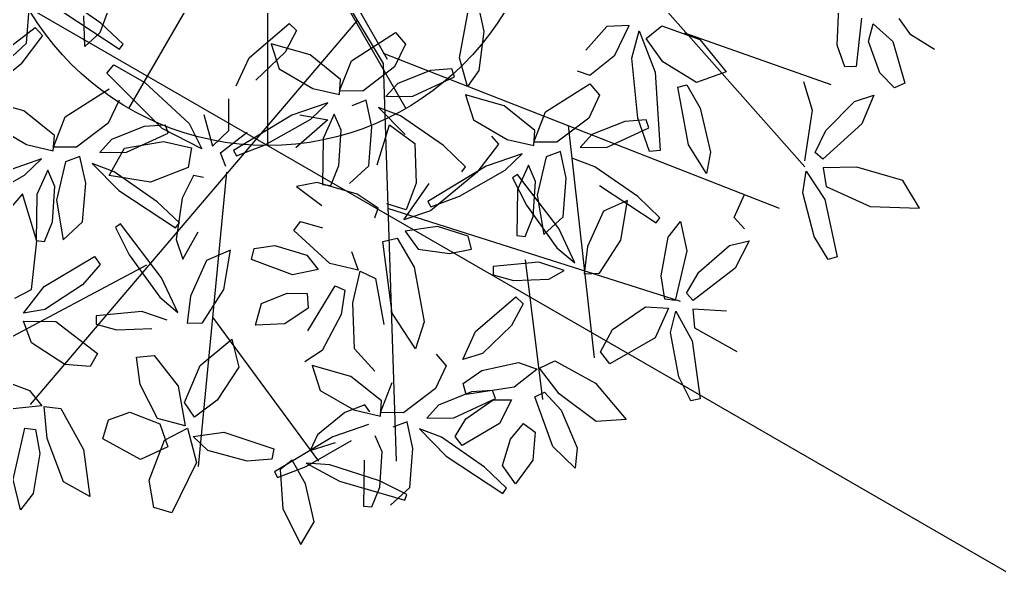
# Model space of a CAD drawing. Extents: x 8365 to 8547, y -347 to -272.
# Drawn here: x 8496.619 to 8497.68, y -326.87 to -326.265 of the extents above; entities that cross this region are included whole.
import ezdxf

# ---------------------------------------------------------------- set-up
doc = ezdxf.new("R2010")
doc.units = 0
doc.layers.get('0').update_dxf_attribs({"linetype": 'CONTINUOUS'})
doc.layers.add('1', color=7, linetype='CONTINUOUS')

msp = doc.modelspace()

# ---------------------------------------------------------------- linework, layer by layer
at = {"linetype": 'CONTINUOUS'}
for p, q in [((8496.8872, -325.8012), (8496.8872, -326.4012)), ((8496.8872, -325.8012), (8496.8872, -326.4012)), ((8496.8872, -325.8012), (8496.8872, -326.4012)), ((8496.7372, -326.361), (8497.0372, -325.8413)), ((8496.7372, -325.8413), (8497.0372, -326.361)), ((8496.7372, -325.8413), (8497.0372, -326.361)), ((8496.7372, -326.361), (8497.0372, -325.8413))]:
    msp.add_line(p, q, dxfattribs=at)
at = {"color": 44}
for p, q in [((8496.8981, -326.1215), (8497.0125, -326.3125)), ((8496.9092, -326.1194), (8497.0167, -326.3075)), ((8497.2269, -326.1503), (8497.4693, -326.4244)), ((8496.9839, -326.266), (8496.6304, -326.6816)), ((8497.3388, -326.279), (8497.4973, -326.3349)), ((8497.0125, -326.3013), (8497.4413, -326.4691)), ((8497.0125, -326.3125), (8497.0265, -326.7432)), ((8497.213, -326.3796), (8497.2409, -326.6313)), ((8496.8428, -326.4301), (8496.8121, -326.7488)), ((8497.0172, -326.4691), (8497.3341, -326.5698)), ((8497.1664, -326.5251), (8497.185, -326.6761)), ((8496.7562, -326.5306), (8496.5465, -326.6425)), ((8496.8277, -326.5872), (8496.9426, -326.7432))]:
    msp.add_line(p, q, dxfattribs=at)
at = {"color": 62}
for p, q in [((8496.7069, -326.2685), (8496.6604, -326.2362)), ((8496.7207, -326.2378), (8496.7056, -326.2791)), ((8496.6655, -326.2565), (8496.7269, -326.2969)), ((8496.6893, -326.2939), (8496.6884, -326.2606)), ((8496.7309, -326.2915), (8496.7069, -326.2685)), ((8496.8673, -326.3063), (8496.9106, -326.2689)), ((8496.9106, -326.2689), (8496.9185, -326.2765)), ((8496.7056, -326.2791), (8496.6893, -326.2939)), ((8496.9185, -326.2765), (8496.9063, -326.3)), ((8496.7269, -326.2969), (8496.7309, -326.2915)), ((8496.9333, -326.3029), (8496.8914, -326.291)), ((8496.8914, -326.291), (8496.8999, -326.3182)), ((8496.9063, -326.3), (8496.8746, -326.3304)), ((8496.9665, -326.3296), (8496.9333, -326.3029)), ((8496.7133, -326.3227), (8496.7209, -326.3139)), ((8496.7209, -326.3139), (8496.7545, -326.3329)), ((8496.8534, -326.3366), (8496.8673, -326.3063)), ((8496.9654, -326.3421), (8496.9781, -326.3094)), ((8496.7732, -326.3826), (8496.7133, -326.3227)), ((8496.8999, -326.3182), (8496.9364, -326.3393)), ((8496.7545, -326.3329), (8496.8023, -326.3773)), ((8496.9652, -326.346), (8496.9665, -326.3296)), ((8496.668, -326.3702), (8496.7157, -326.3397)), ((8496.9364, -326.3393), (8496.9652, -326.346)), ((8496.7265, -326.3522), (8496.7148, -326.3769)), ((8496.6565, -326.3904), (8496.6232, -326.3637)), ((8496.6554, -326.403), (8496.668, -326.3702)), ((8496.7148, -326.3769), (8496.6804, -326.4031)), ((8496.7538, -326.3806), (8496.7182, -326.3948)), ((8496.7345, -326.4085), (8496.7798, -326.3877)), ((8496.7768, -326.379), (8496.7538, -326.3806)), ((8496.7798, -326.3877), (8496.7768, -326.379)), ((8496.6551, -326.4068), (8496.6565, -326.3904)), ((8496.7182, -326.3948), (8496.7056, -326.4089)), ((8496.7324, -326.4039), (8496.7745, -326.3967)), ((8496.6263, -326.4001), (8496.6551, -326.4068)), ((8496.6804, -326.4031), (8496.6554, -326.403)), ((8496.7056, -326.4089), (8496.7345, -326.4085)), ((8496.7159, -326.4337), (8496.7324, -326.4039)), ((8496.6686, -326.4189), (8496.6588, -326.4604)), ((8496.684, -326.413), (8496.6686, -326.4189)), ((8496.6904, -326.4419), (8496.684, -326.413)), ((8496.6569, -326.4455), (8496.6495, -326.428)), ((8496.7213, -326.4297), (8496.6974, -326.4207)), ((8496.6974, -326.4207), (8496.7264, -326.45)), ((8496.7678, -326.4621), (8496.7213, -326.4297)), ((8496.8012, -326.425), (8496.7606, -326.441)), ((8496.5748, -326.4614), (8496.624, -326.4333)), ((8496.7606, -326.441), (8496.7159, -326.4337)), ((8496.6544, -326.4837), (8496.6569, -326.4455)), ((8496.687, -326.4839), (8496.6904, -326.4419)), ((8496.7264, -326.45), (8496.7878, -326.4904)), ((8496.6219, -326.4536), (8496.5991, -326.4803)), ((8496.6373, -326.5049), (8496.6219, -326.4536)), ((8496.6375, -326.4544), (8496.6368, -326.5042)), ((8496.6588, -326.4604), (8496.6661, -326.5032)), ((8496.7918, -326.485), (8496.7678, -326.4621)), ((8496.795, -326.4582), (8496.7883, -326.503)), ((8496.6459, -326.5052), (8496.6544, -326.4837)), ((8496.6661, -326.5032), (8496.687, -326.4839)), ((8496.7282, -326.486), (8496.7226, -326.4898)), ((8496.7226, -326.4898), (8496.7376, -326.5194)), ((8496.7726, -326.5446), (8496.7282, -326.486)), ((8496.7878, -326.4904), (8496.7918, -326.485)), ((8496.6315, -326.5571), (8496.6373, -326.5049)), ((8496.6368, -326.5042), (8496.6459, -326.5052)), ((8496.7883, -326.503), (8496.7954, -326.5244)), ((8496.6454, -326.554), (8496.7, -326.5215)), ((8496.7, -326.5215), (8496.706, -326.5299)), ((8496.7376, -326.5194), (8496.7707, -326.5654)), ((8496.706, -326.5299), (8496.687, -326.552)), ((8496.7902, -326.5819), (8496.7726, -326.5446)), ((8496.6135, -326.5666), (8496.6315, -326.5571)), ((8496.6229, -326.5828), (8496.6454, -326.554)), ((8496.687, -326.552), (8496.6462, -326.5789)), ((8496.7707, -326.5654), (8496.7902, -326.5819)), ((8496.6462, -326.5789), (8496.6229, -326.5828)), ((8496.7512, -326.5811), (8496.7016, -326.5856))]:
    msp.add_line(p, q, dxfattribs=at)
at = {"color": 60}
for p, q in [((8496.6261, -326.2904), (8496.6295, -326.2484)), ((8496.5684, -326.3248), (8496.6358, -326.2734)), ((8496.6435, -326.2821), (8496.6202, -326.3129)), ((8496.6358, -326.2734), (8496.6435, -326.2821)), ((8496.6052, -326.3097), (8496.6261, -326.2904)), ((8496.6202, -326.3129), (8496.5699, -326.3544)), ((8496.6232, -326.3637), (8496.5814, -326.3518)), ((8496.5898, -326.379), (8496.6263, -326.4001)), ((8496.6424, -326.4156), (8496.6035, -326.4292)), ((8496.624, -326.4333), (8496.6424, -326.4156)), ((8496.6495, -326.428), (8496.6375, -326.4544))]:
    msp.add_line(p, q, dxfattribs=at)
at = {"color": 64}
for p, q in [((8497.0953, -326.3061), (8497.1052, -326.2517)), ((8497.1162, -326.2526), (8497.1216, -326.2777)), ((8496.9781, -326.3094), (8497.0258, -326.2789)), ((8497.0258, -326.2789), (8497.0366, -326.2913)), ((8497.1216, -326.2777), (8497.1163, -326.3199)), ((8497.0366, -326.2913), (8497.0249, -326.3161)), ((8497.1038, -326.3374), (8497.0953, -326.3061)), ((8497.0249, -326.3161), (8496.9904, -326.3423)), ((8497.0638, -326.3198), (8497.0283, -326.3339)), ((8497.0868, -326.3182), (8497.0638, -326.3198)), ((8497.0899, -326.3268), (8497.0868, -326.3182)), ((8497.1163, -326.3199), (8497.1038, -326.3374)), ((8497.0283, -326.3339), (8497.0156, -326.3481)), ((8497.0446, -326.3476), (8497.0899, -326.3268)), ((8496.9904, -326.3423), (8496.9654, -326.3421)), ((8496.8453, -326.3848), (8496.8454, -326.3506)), ((8496.9525, -326.3548), (8496.9136, -326.3684)), ((8496.9341, -326.3725), (8496.9525, -326.3548)), ((8496.9941, -326.3522), (8496.9787, -326.3581)), ((8497.0004, -326.3811), (8496.9941, -326.3522)), ((8497.0156, -326.3481), (8497.0446, -326.3476)), ((8497.1437, -326.3582), (8497.1018, -326.3463)), ((8497.1018, -326.3463), (8497.1103, -326.3735)), ((8496.8182, -326.3674), (8496.8278, -326.4017)), ((8496.9596, -326.3672), (8496.9476, -326.3935)), ((8496.967, -326.3847), (8496.9596, -326.3672)), ((8497.0314, -326.3689), (8497.0075, -326.3599)), ((8497.0075, -326.3599), (8497.0365, -326.3892)), ((8496.8023, -326.3773), (8496.816, -326.4047)), ((8496.9136, -326.3684), (8496.8506, -326.4064)), ((8496.8848, -326.4006), (8496.9341, -326.3725)), ((8496.9525, -326.3734), (8496.9178, -326.4036)), ((8496.9224, -326.3679), (8496.9525, -326.3734)), ((8497.0779, -326.4012), (8497.0314, -326.3689)), ((8497.1103, -326.3735), (8497.1468, -326.3946)), ((8496.816, -326.4047), (8496.7732, -326.3826)), ((8496.8278, -326.4017), (8496.8453, -326.3848)), ((8496.8364, -326.4092), (8496.8652, -326.3868)), ((8496.9645, -326.4229), (8496.967, -326.3847)), ((8496.9971, -326.4231), (8497.0004, -326.3811)), ((8497.0061, -326.4221), (8497.0193, -326.3788)), ((8497.0193, -326.3788), (8497.0467, -326.399)), ((8496.7745, -326.3967), (8496.8049, -326.4036)), ((8496.9476, -326.3935), (8496.9469, -326.4434)), ((8497.0467, -326.399), (8497.0482, -326.4418)), ((8497.1297, -326.3909), (8497.1373, -326.3997)), ((8496.8049, -326.4036), (8496.8012, -326.425)), ((8496.8421, -326.424), (8496.8364, -326.4092)), ((8496.8506, -326.4064), (8496.8538, -326.4123)), ((8496.8538, -326.4123), (8496.8848, -326.4006)), ((8497.1018, -326.4242), (8497.0779, -326.4012)), ((8497.1373, -326.3997), (8497.1141, -326.4304)), ((8496.956, -326.4443), (8496.9645, -326.4229)), ((8496.9762, -326.4424), (8496.9971, -326.4231)), ((8497.124, -326.4236), (8497.061, -326.4617)), ((8497.1141, -326.4304), (8497.0637, -326.4719)), ((8497.0952, -326.4559), (8497.1445, -326.4278)), ((8497.0979, -326.4296), (8497.1018, -326.4242)), ((8496.8072, -326.4338), (8496.795, -326.4582)), ((8496.8179, -326.4358), (8496.8072, -326.4338)), ((8496.941, -326.4413), (8496.9188, -326.4455)), ((8496.9845, -326.4539), (8496.941, -326.4413)), ((8497.0482, -326.4418), (8497.0373, -326.4709)), ((8496.9188, -326.4455), (8496.9462, -326.4662)), ((8496.9469, -326.4434), (8496.956, -326.4443)), ((8497.0348, -326.4818), (8497.0623, -326.4423)), ((8497.0071, -326.4692), (8496.9845, -326.4539)), ((8497.061, -326.4617), (8497.0642, -326.4676)), ((8497.0642, -326.4676), (8497.0952, -326.4559)), ((8497.0036, -326.4796), (8497.0071, -326.4692)), ((8497.0373, -326.4709), (8497.0166, -326.4645)), ((8497.0637, -326.4719), (8497.0348, -326.4818)), ((8496.9159, -326.4933), (8496.9231, -326.4834)), ((8496.9231, -326.4834), (8496.9469, -326.4905)), ((8496.7954, -326.5244), (8496.8123, -326.4946)), ((8496.9547, -326.5289), (8496.9159, -326.4933)), ((8497.0223, -326.5829), (8497.0121, -326.5051)), ((8496.8472, -326.5144), (8496.8211, -326.5257)), ((8496.8398, -326.5573), (8496.8472, -326.5144)), ((8496.8701, -326.5247), (8496.8729, -326.5128)), ((8496.8729, -326.5128), (8496.8952, -326.5096)), ((8496.8952, -326.5096), (8496.9298, -326.52)), ((8496.9783, -326.5159), (8496.9854, -326.5361)), ((8496.8211, -326.5257), (8496.8039, -326.5642)), ((8496.9143, -326.5414), (8496.8701, -326.5247)), ((8496.9298, -326.52), (8496.9423, -326.5355)), ((8496.9423, -326.5355), (8496.9143, -326.5414)), ((8496.9854, -326.5361), (8496.9547, -326.5289)), ((8496.9797, -326.5714), (8496.9878, -326.5374)), ((8496.9878, -326.5374), (8497.0044, -326.5452)), ((8497.0044, -326.5452), (8497.0134, -326.595)), ((8496.8168, -326.5931), (8496.8398, -326.5573)), ((8496.9309, -326.6019), (8496.9605, -326.553)), ((8496.9605, -326.553), (8496.971, -326.558)), ((8496.971, -326.558), (8496.9671, -326.5843)), ((8496.8039, -326.5642), (8496.8003, -326.5936)), ((8496.8806, -326.5723), (8496.9084, -326.5611)), ((8496.9084, -326.5611), (8496.9302, -326.5615)), ((8496.9302, -326.5615), (8496.9312, -326.5772)), ((8496.8741, -326.5958), (8496.8806, -326.5723)), ((8496.9312, -326.5772), (8496.9059, -326.5944)), ((8496.9816, -326.6215), (8496.9797, -326.5714)), ((8496.7016, -326.5856), (8496.7016, -326.5948)), ((8496.7786, -326.5902), (8496.7512, -326.5811)), ((8496.9671, -326.5843), (8496.9465, -326.6231)), ((8496.6315, -326.6148), (8496.6231, -326.5913)), ((8496.6231, -326.5913), (8496.6582, -326.5919)), ((8496.6582, -326.5919), (8496.7031, -326.6263)), ((8496.7016, -326.5948), (8496.7237, -326.6009)), ((8496.7237, -326.6009), (8496.762, -326.5994)), ((8496.8003, -326.5936), (8496.8168, -326.5931)), ((8496.9059, -326.5944), (8496.8741, -326.5958)), ((8496.8145, -326.6396), (8496.8486, -326.6109)), ((8496.8486, -326.6109), (8496.8561, -326.6412)), ((8496.6679, -326.6382), (8496.6315, -326.6148)), ((8496.7031, -326.6263), (8496.6951, -326.6407)), ((8496.7455, -326.6306), (8496.7645, -326.6287)), ((8496.7492, -326.6601), (8496.7455, -326.6306)), ((8496.7645, -326.6287), (8496.7904, -326.662)), ((8496.9465, -326.6231), (8496.9278, -326.6353)), ((8496.6951, -326.6407), (8496.6679, -326.6382)), ((8496.7974, -326.6796), (8496.8145, -326.6396)), ((8496.8561, -326.6412), (8496.8326, -326.6769)), ((8496.9776, -326.6512), (8496.9357, -326.6394)), ((8496.9357, -326.6394), (8496.9442, -326.6665)), ((8496.5917, -326.6524), (8496.6296, -326.6664)), ((8496.7683, -326.697), (8496.7492, -326.6601)), ((8496.7904, -326.662), (8496.7982, -326.7048)), ((8496.6296, -326.6664), (8496.6427, -326.6833)), ((8496.6427, -326.6833), (8496.6114, -326.6863)), ((8496.6485, -326.7187), (8496.6454, -326.6839)), ((8496.6454, -326.6839), (8496.6636, -326.686)), ((8496.8083, -326.6953), (8496.7974, -326.6796)), ((8496.8326, -326.6769), (8496.8083, -326.6953)), ((8496.6636, -326.686), (8496.6879, -326.7303)), ((8496.7149, -326.6984), (8496.7381, -326.69)), ((8496.7381, -326.69), (8496.7706, -326.7028)), ((8496.7091, -326.719), (8496.7149, -326.6984)), ((8496.7982, -326.7048), (8496.7683, -326.697)), ((8496.7706, -326.7028), (8496.7793, -326.7274)), ((8496.6119, -326.7631), (8496.6245, -326.7073)), ((8496.6245, -326.7073), (8496.636, -326.7087)), ((8496.636, -326.7087), (8496.6407, -326.7349)), ((8496.7756, -326.7205), (8496.8007, -326.7072)), ((8496.8007, -326.7072), (8496.8105, -326.7447)), ((8496.8066, -326.7162), (8496.8399, -326.7116)), ((8496.8228, -326.7316), (8496.8066, -326.7162)), ((8496.6662, -326.7655), (8496.6485, -326.7187)), ((8496.7496, -326.7413), (8496.7091, -326.719)), ((8496.7793, -326.7274), (8496.7496, -326.7413)), ((8496.7591, -326.7636), (8496.7756, -326.7205)), ((8496.6407, -326.7349), (8496.6334, -326.7782)), ((8496.6879, -326.7303), (8496.6947, -326.7813)), ((8496.8105, -326.7447), (8496.7836, -326.7989)), ((8496.6196, -326.7958), (8496.6119, -326.7631)), ((8496.6947, -326.7813), (8496.6662, -326.7655)), ((8496.7643, -326.7931), (8496.7591, -326.7636)), ((8496.6334, -326.7782), (8496.6196, -326.7958)), ((8496.7836, -326.7989), (8496.7643, -326.7931))]:
    msp.add_line(p, q, dxfattribs=at)
at = {"color": 68}
for p, q in [((8497.5043, -326.2924), (8497.506, -326.252)), ((8497.2975, -326.2851), (8497.3144, -326.2714)), ((8497.3144, -326.2714), (8497.3554, -326.2864)), ((8497.5305, -326.2632), (8497.5249, -326.3156)), ((8497.5381, -326.2886), (8497.5432, -326.2693)), ((8497.5432, -326.2693), (8497.5646, -326.2884)), ((8497.5839, -326.2814), (8497.5713, -326.2635)), ((8497.2899, -326.2769), (8497.3073, -326.3218)), ((8497.6095, -326.297), (8497.5839, -326.2814)), ((8497.3156, -326.3104), (8497.2975, -326.2851)), ((8497.3554, -326.2864), (8497.384, -326.3215)), ((8497.5127, -326.3158), (8497.5043, -326.2924)), ((8497.5504, -326.3226), (8497.5381, -326.2886)), ((8497.5646, -326.2884), (8497.5774, -326.3338)), ((8497.3519, -326.3329), (8497.3156, -326.3104)), ((8497.3073, -326.3218), (8497.3124, -326.4064)), ((8497.384, -326.3215), (8497.3519, -326.3329)), ((8497.5249, -326.3156), (8497.5127, -326.3158)), ((8497.5662, -326.3386), (8497.5504, -326.3226)), ((8497.3315, -326.3381), (8497.3415, -326.3354)), ((8497.3415, -326.3354), (8497.3558, -326.3608)), ((8497.4678, -326.3319), (8497.4772, -326.363)), ((8497.5774, -326.3338), (8497.5662, -326.3386)), ((8497.3434, -326.4006), (8497.3315, -326.3381)), ((8497.4921, -326.3849), (8497.5229, -326.3536)), ((8497.5229, -326.3536), (8497.5439, -326.3468)), ((8497.5439, -326.3468), (8497.5309, -326.3776)), ((8497.3558, -326.3608), (8497.3671, -326.4084)), ((8497.4772, -326.363), (8497.4688, -326.4177)), ((8497.3009, -326.4078), (8497.2883, -326.3714)), ((8497.5309, -326.3776), (8497.4886, -326.4161)), ((8497.255, -326.4029), (8497.3003, -326.3821)), ((8497.4805, -326.4087), (8497.4921, -326.3849)), ((8497.226, -326.4034), (8497.255, -326.4029)), ((8497.3124, -326.4064), (8497.3009, -326.4078)), ((8497.3627, -326.4316), (8497.3434, -326.4006)), ((8497.3671, -326.4084), (8497.3627, -326.4316)), ((8497.4886, -326.4161), (8497.4805, -326.4087)), ((8497.2418, -326.4242), (8497.2179, -326.4152)), ((8497.2883, -326.4565), (8497.2418, -326.4242)), ((8497.4669, -326.4524), (8497.4706, -326.4291)), ((8497.4706, -326.4291), (8497.4908, -326.4595)), ((8497.5254, -326.4246), (8497.4889, -326.4253)), ((8497.4889, -326.4253), (8497.4922, -326.4454)), ((8497.5753, -326.4389), (8497.5254, -326.4246)), ((8497.5935, -326.469), (8497.5753, -326.4389)), ((8497.2469, -326.4445), (8497.3083, -326.4849)), ((8497.4922, -326.4454), (8497.54, -326.4674)), ((8497.2772, -326.4609), (8497.2511, -326.4722)), ((8497.2698, -326.5038), (8497.2772, -326.4609)), ((8497.3122, -326.4795), (8497.2883, -326.4565)), ((8497.3928, -326.4793), (8497.4038, -326.4542)), ((8497.4795, -326.4996), (8497.4669, -326.4524)), ((8497.4908, -326.4595), (8497.5044, -326.5216)), ((8497.2511, -326.4722), (8497.234, -326.5107)), ((8497.54, -326.4674), (8497.5935, -326.469)), ((8497.3083, -326.4849), (8497.3122, -326.4795)), ((8497.3211, -326.5004), (8497.3344, -326.4836)), ((8497.3344, -326.4836), (8497.3413, -326.5152)), ((8497.404, -326.4915), (8497.3928, -326.4793)), ((8497.2468, -326.5396), (8497.2698, -326.5038)), ((8497.3136, -326.5423), (8497.3211, -326.5004)), ((8497.3876, -326.5095), (8497.409, -326.5044)), ((8497.409, -326.5044), (8497.3936, -326.534)), ((8497.4945, -326.5247), (8497.4795, -326.4996)), ((8497.3413, -326.5152), (8497.3286, -326.5691)), ((8497.3544, -326.5383), (8497.3876, -326.5095)), ((8497.5044, -326.5216), (8497.4945, -326.5247)), ((8497.3936, -326.534), (8497.3484, -326.5691)), ((8497.2303, -326.54), (8497.2468, -326.5396)), ((8497.3177, -326.5677), (8497.3136, -326.5423)), ((8497.3409, -326.5611), (8497.3544, -326.5383)), ((8497.3286, -326.5691), (8497.3177, -326.5677)), ((8497.3484, -326.5691), (8497.3409, -326.5611)), ((8497.2609, -326.6004), (8497.2966, -326.576)), ((8497.2966, -326.576), (8497.3216, -326.5775)), ((8497.3216, -326.5775), (8497.3073, -326.6095)), ((8497.3845, -326.5805), (8497.348, -326.5783)), ((8497.348, -326.5783), (8497.3497, -326.5986)), ((8497.3239, -326.6036), (8497.3295, -326.5806)), ((8497.3295, -326.5806), (8497.3472, -326.6126)), ((8497.248, -326.6245), (8497.2609, -326.6004)), ((8497.3497, -326.5986), (8497.3956, -326.6243)), ((8497.3073, -326.6095), (8497.2581, -326.6375)), ((8497.3328, -326.6517), (8497.3239, -326.6036)), ((8497.0036, -326.6455), (8496.9816, -326.6215)), ((8497.3472, -326.6126), (8497.3558, -326.6755)), ((8497.2581, -326.6375), (8497.248, -326.6245)), ((8497.0809, -326.6397), (8497.0692, -326.6645)), ((8497.2031, -326.6702), (8497.1818, -326.6425)), ((8497.1983, -326.6345), (8497.2426, -326.6587)), ((8497.0108, -326.6779), (8496.9776, -326.6512)), ((8497.0991, -326.6589), (8497.1195, -326.6449)), ((8497.1792, -326.6435), (8497.1544, -326.6629)), ((8497.3457, -326.6778), (8497.3328, -326.6517)), ((8497.0097, -326.6905), (8497.0224, -326.6577)), ((8497.0692, -326.6645), (8497.0347, -326.6907)), ((8497.1023, -326.6707), (8497.0991, -326.6589)), ((8497.1544, -326.6629), (8497.1023, -326.6707)), ((8497.2426, -326.6587), (8497.2758, -326.698)), ((8497.1081, -326.6681), (8497.0726, -326.6823)), ((8497.0889, -326.696), (8497.1342, -326.6752)), ((8497.1311, -326.6665), (8497.1081, -326.6681)), ((8497.1342, -326.6752), (8497.1311, -326.6665)), ((8497.1768, -326.6735), (8497.1872, -326.6684)), ((8497.1962, -326.7273), (8497.1768, -326.6735)), ((8497.1872, -326.6684), (8497.2053, -326.688)), ((8497.2433, -326.7001), (8497.2031, -326.6702)), ((8496.9982, -326.6895), (8496.9927, -326.6822)), ((8497.0095, -326.6943), (8497.0108, -326.6779)), ((8497.0726, -326.6823), (8497.0599, -326.6965)), ((8497.102, -326.6971), (8497.1318, -326.6766)), ((8497.1318, -326.6766), (8497.1517, -326.6767)), ((8497.1517, -326.6767), (8497.1387, -326.7022)), ((8497.3558, -326.6755), (8497.3457, -326.6778)), ((8496.9807, -326.6876), (8497.0095, -326.6943)), ((8497.0347, -326.6907), (8497.0097, -326.6905)), ((8497.0599, -326.6965), (8497.0889, -326.696)), ((8497.2053, -326.688), (8497.2225, -326.7285)), ((8496.9968, -326.7032), (8496.9579, -326.7167)), ((8497.0384, -326.7005), (8497.023, -326.7064)), ((8497.0447, -326.7295), (8497.0384, -326.7005)), ((8497.0905, -326.7164), (8497.102, -326.6971)), ((8497.1387, -326.7022), (8497.098, -326.7261)), ((8497.1503, -326.7191), (8497.1644, -326.7024)), ((8497.1644, -326.7024), (8497.1772, -326.7115)), ((8497.2758, -326.698), (8497.2433, -326.7001)), ((8497.0113, -326.7331), (8497.0039, -326.7155)), ((8497.0757, -326.7172), (8497.0518, -326.7082)), ((8497.0518, -326.7082), (8497.0808, -326.7375)), ((8497.1222, -326.7496), (8497.0757, -326.7172)), ((8497.098, -326.7261), (8497.0905, -326.7164)), ((8497.1772, -326.7115), (8497.1747, -326.742)), ((8497.1416, -326.7478), (8497.1503, -326.7191)), ((8497.2203, -326.7507), (8497.1962, -326.7273)), ((8497.0088, -326.7713), (8497.0113, -326.7331)), ((8497.0414, -326.7715), (8497.0447, -326.7295)), ((8497.0808, -326.7375), (8497.1422, -326.778)), ((8497.2225, -326.7285), (8497.2203, -326.7507)), ((8497.0086, -326.7642), (8496.9546, -326.7469)), ((8497.1558, -326.7676), (8497.1416, -326.7478)), ((8497.1747, -326.742), (8497.1558, -326.7676)), ((8497.1461, -326.7725), (8497.1222, -326.7496)), ((8496.9654, -326.7648), (8497.036, -326.7854)), ((8497.0382, -326.7791), (8497.0086, -326.7642)), ((8497.0003, -326.7927), (8497.0088, -326.7713)), ((8497.0205, -326.7908), (8497.0414, -326.7715)), ((8497.036, -326.7854), (8497.0382, -326.7791)), ((8497.1422, -326.778), (8497.1461, -326.7725)), ((8496.9912, -326.7917), (8497.0003, -326.7927))]:
    msp.add_line(p, q, dxfattribs=at)
at = {"color": 66}
for p, q in [((8497.2791, -326.2713), (8497.2547, -326.2724)), ((8497.2635, -326.3033), (8497.2791, -326.2713)), ((8497.2547, -326.2724), (8497.232, -326.2979)), ((8497.282, -326.3065), (8497.2899, -326.2769)), ((8497.2364, -326.3249), (8497.2635, -326.3033)), ((8497.2883, -326.3714), (8497.282, -326.3065)), ((8497.2225, -326.3203), (8497.2364, -326.3249)), ((8497.1885, -326.3647), (8497.2362, -326.3342)), ((8497.2362, -326.3342), (8497.247, -326.3466)), ((8497.247, -326.3466), (8497.2353, -326.3714)), ((8497.1769, -326.3849), (8497.1437, -326.3582)), ((8497.1758, -326.3974), (8497.1885, -326.3647)), ((8497.2353, -326.3714), (8497.2008, -326.3976)), ((8497.2742, -326.375), (8497.2387, -326.3892)), ((8497.2972, -326.3735), (8497.2742, -326.375)), ((8497.3003, -326.3821), (8497.2972, -326.3735)), ((8497.1756, -326.4013), (8497.1769, -326.3849)), ((8497.1468, -326.3946), (8497.1756, -326.4013)), ((8497.2008, -326.3976), (8497.1758, -326.3974)), ((8497.2387, -326.3892), (8497.226, -326.4034)), ((8497.2045, -326.4075), (8497.1891, -326.4134)), ((8497.2108, -326.4364), (8497.2045, -326.4075)), ((8497.1629, -326.4101), (8497.124, -326.4236)), ((8497.1445, -326.4278), (8497.1629, -326.4101)), ((8497.1891, -326.4134), (8497.1793, -326.4549)), ((8497.17, -326.4225), (8497.158, -326.4488)), ((8497.1774, -326.44), (8497.17, -326.4225)), ((8497.1582, -326.4325), (8497.1526, -326.4363)), ((8497.1526, -326.4363), (8497.1676, -326.4659)), ((8497.2027, -326.4911), (8497.1582, -326.4325)), ((8497.1749, -326.4782), (8497.1774, -326.44)), ((8497.2075, -326.4784), (8497.2108, -326.4364)), ((8497.158, -326.4488), (8497.1573, -326.4987)), ((8497.1793, -326.4549), (8497.1866, -326.4977)), ((8497.1676, -326.4659), (8497.2007, -326.5119)), ((8497.1664, -326.4996), (8497.1749, -326.4782)), ((8497.1866, -326.4977), (8497.2075, -326.4784)), ((8497.0714, -326.489), (8497.0362, -326.4939)), ((8497.0362, -326.4939), (8497.0506, -326.5135)), ((8497.1045, -326.4994), (8497.0714, -326.489)), ((8497.2202, -326.5283), (8497.2027, -326.4911)), ((8497.0121, -326.5051), (8497.0276, -326.5015)), ((8497.0276, -326.5015), (8497.046, -326.533)), ((8497.1083, -326.5135), (8497.1045, -326.4994)), ((8497.1573, -326.4987), (8497.1664, -326.4996)), ((8497.0506, -326.5135), (8497.0845, -326.5181)), ((8497.0845, -326.5181), (8497.1083, -326.5135)), ((8497.2007, -326.5119), (8497.2202, -326.5283)), ((8497.234, -326.5107), (8497.2303, -326.54)), ((8497.046, -326.533), (8497.0571, -326.5922)), ((8497.1812, -326.5275), (8497.1316, -326.5321)), ((8497.1316, -326.5321), (8497.1316, -326.5413)), ((8497.2087, -326.5367), (8497.1812, -326.5275)), ((8497.192, -326.5459), (8497.2087, -326.5367)), ((8497.1316, -326.5413), (8497.1537, -326.5474)), ((8497.1537, -326.5474), (8497.192, -326.5459)), ((8497.1127, -326.6025), (8497.1561, -326.5651)), ((8497.1561, -326.5651), (8497.164, -326.5727)), ((8497.164, -326.5727), (8497.1517, -326.5962)), ((8497.0477, -326.6213), (8497.0223, -326.5829)), ((8497.0571, -326.5922), (8497.0477, -326.6213)), ((8497.1517, -326.5962), (8497.12, -326.6266)), ((8497.0989, -326.6328), (8497.1127, -326.6025)), ((8497.0701, -326.6272), (8497.0809, -326.6397)), ((8497.12, -326.6266), (8497.0989, -326.6328)), ((8497.1195, -326.6449), (8497.1591, -326.6363)), ((8497.1591, -326.6363), (8497.1792, -326.6435)), ((8497.1818, -326.6425), (8497.1983, -326.6345)), ((8496.9442, -326.6665), (8496.9807, -326.6876)), ((8496.9927, -326.6822), (8496.9712, -326.6904)), ((8496.9712, -326.6904), (8496.9414, -326.7144)), ((8496.8399, -326.7116), (8496.8943, -326.7296)), ((8496.9579, -326.7167), (8496.8949, -326.7548)), ((8496.9414, -326.7144), (8496.9335, -326.7317)), ((8496.9291, -326.7489), (8496.9784, -326.7208)), ((8496.9335, -326.7317), (8496.961, -326.7227)), ((8496.8652, -326.743), (8496.8228, -326.7316)), ((8496.8943, -326.7296), (8496.8918, -326.7409)), ((8496.8918, -326.7409), (8496.8652, -326.743)), ((8496.8981, -326.7607), (8496.9291, -326.7489)), ((8496.9141, -326.7419), (8496.9011, -326.7521)), ((8496.9286, -326.7677), (8496.9141, -326.7419)), ((8496.9546, -326.7469), (8496.9291, -326.7453)), ((8496.9291, -326.7453), (8496.9654, -326.7648)), ((8496.9919, -326.7419), (8496.9912, -326.7917)), ((8496.8949, -326.7548), (8496.8981, -326.7607)), ((8496.9011, -326.7521), (8496.9039, -326.7946)), ((8496.9378, -326.8088), (8496.9286, -326.7677)), ((8496.9039, -326.7946), (8496.9235, -326.8334)), ((8496.9235, -326.8334), (8496.9378, -326.8088))]:
    msp.add_line(p, q, dxfattribs=at)
at = {"layer": '1', "color": 1, "linetype": 'CONTINUOUS'}
msp.add_line((8503.9886, -330.5012), (8491.6088, -323.3537), dxfattribs=at)
msp.add_circle((8496.8872, -326.1012), 0.3, dxfattribs=at)

doc.saveas('drawing.dxf')
